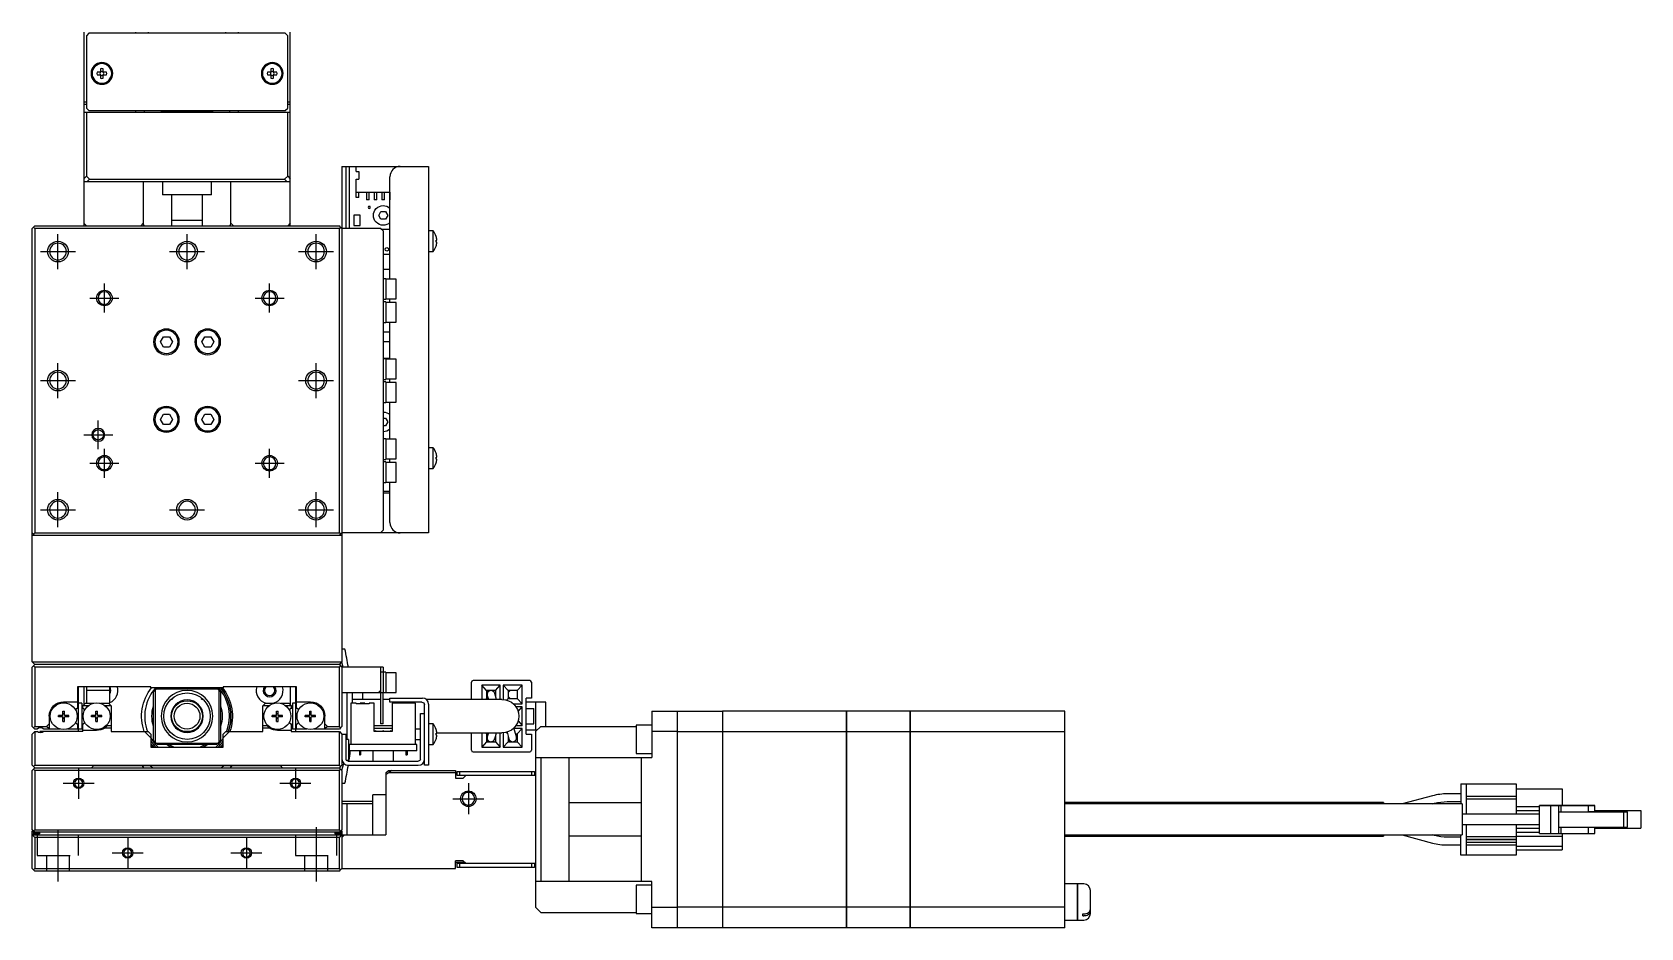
# Model space of a CAD drawing. Extents: x 0 to 1420, y -8 to 1169.
# Drawn here: x 421.8 to 733.4, y 10 to 183.5 of the extents above; entities that cross this region are included whole.
import ezdxf

# ---------------------------------------------------------------- set-up
doc = ezdxf.new("R2010")
doc.units = 0
doc.header["$LTSCALE"] = 0.5
doc.linetypes.add('CENTER', pattern=[50.8, 31.75, -6.35, 6.35, -6.35])
doc.linetypes.add('DASHED', pattern=[19.05, 12.7, -6.35])
for name, color, linetype in [('MSM_CENTER', 1, 'CENTER'), ('MSM_CONTINUOUS', 7, 'CONTINUOUS'), ('MSM_DASHED', 4, 'DASHED'), ('MSM_NARROW', 5, 'CONTINUOUS')]:
    doc.layers.add(name, color=color, linetype=linetype)

msp = doc.modelspace()

# ---------------------------------------------------------------- linework, layer by layer
at = {"layer": 'MSM_CENTER'}
for p, q in [((426.78, 137.6), (426.78, 144.4)), ((451.78, 137.6), (451.78, 144.4)), ((476.78, 137.6), (476.78, 144.4)), ((423.38, 141), (430.18, 141)), ((448.38, 141), (455.18, 141)), ((473.38, 141), (480.18, 141)), ((435.78, 129.2), (435.78, 134.8)), ((467.78, 129.2), (467.78, 134.8)), ((432.98, 132), (438.58, 132)), ((464.98, 132), (470.58, 132)), ((426.78, 112.6), (426.78, 119.4)), ((476.78, 112.6), (476.78, 119.4)), ((423.38, 116), (430.18, 116)), ((473.38, 116), (480.18, 116)), ((434.58, 102.7), (434.58, 108.3)), ((431.78, 105.5), (437.38, 105.5)), ((432.98, 100), (438.58, 100)), ((435.78, 97.2), (435.78, 102.8)), ((464.98, 100), (470.58, 100)), ((467.78, 97.2), (467.78, 102.8)), ((426.78, 87.6), (426.78, 94.4)), ((476.78, 87.6), (476.78, 94.4)), ((423.38, 91), (430.18, 91)), ((448.38, 91), (455.18, 91)), ((473.38, 91), (480.18, 91)), ((430.78, 41), (430.78, 35)), ((472.78, 41), (472.78, 35)), ((427.78, 38), (433.78, 38)), ((469.78, 38), (475.78, 38)), ((506.28, 38), (506.28, 32)), ((503.28, 35), (509.28, 35)), ((426.78, 29), (426.78, 19)), ((476.78, 29.5), (476.78, 19)), ((440.28, 27.5), (440.28, 21.5)), ((463.28, 27.5), (463.28, 21.5)), ((437.28, 24.5), (443.28, 24.5)), ((460.28, 24.5), (466.28, 24.5))]:
    msp.add_line(p, q, dxfattribs=at)
at = {"layer": 'MSM_CONTINUOUS'}
for p, q in [((431.78, 183.5), (431.78, 146)), ((432.78, 183.3), (432.28, 182.8)), ((432.28, 182.8), (432.28, 168.8)), ((470.78, 183.3), (432.78, 183.3)), ((441.78, 183.5), (441.78, 183.3)), ((444.28, 183.5), (444.28, 183.3)), ((459.28, 183.3), (459.28, 183.5)), ((461.78, 183.3), (461.78, 183.5)), ((471.28, 182.8), (470.78, 183.3)), ((471.28, 168.8), (471.28, 182.8)), ((471.78, 146), (471.78, 183.5)), ((435.04, 175.74), (434.36, 175.74)), ((434.36, 175.26), (435.04, 175.26)), ((435.04, 176.42), (435.04, 175.74)), ((435.04, 175.26), (435.04, 174.58)), ((435.52, 175.74), (435.52, 176.42)), ((436.2, 175.74), (435.52, 175.74)), ((435.52, 175.26), (436.2, 175.26)), ((435.52, 174.58), (435.52, 175.26)), ((468.04, 175.74), (467.36, 175.74)), ((467.36, 175.26), (468.04, 175.26)), ((468.04, 176.42), (468.04, 175.74)), ((468.04, 175.26), (468.04, 174.58)), ((468.52, 175.74), (468.52, 176.42)), ((469.2, 175.74), (468.52, 175.74)), ((468.52, 174.58), (468.52, 175.26)), ((468.52, 175.26), (469.2, 175.26)), ((431.78, 170), (432.28, 170)), ((432.28, 169.5), (431.78, 169.5)), ((432.28, 168.8), (432.78, 168.3)), ((432.78, 168.3), (470.78, 168.3)), ((441.78, 168.3), (441.78, 168)), ((443.53, 168), (443.53, 168.3)), ((446.78, 168.3), (446.78, 168.2)), ((456.78, 168.2), (456.78, 168.3)), ((460.03, 168.3), (460.03, 168)), ((461.78, 168), (461.78, 168.3)), ((470.78, 168.3), (471.28, 168.8)), ((471.28, 170), (471.78, 170)), ((471.78, 169.5), (471.28, 169.5)), ((431.78, 168), (471.78, 168)), ((432.28, 168), (432.28, 155.61)), ((446.78, 168.2), (456.78, 168.2)), ((446.78, 168.2), (446.98, 168)), ((456.58, 168), (456.78, 168.2)), ((471.28, 155.61), (471.28, 168)), ((481.78, 157.5), (481.78, 61.5)), ((481.78, 157.5), (498.58, 157.5)), ((482.58, 145.5), (482.58, 157.5)), ((483.28, 145.5), (483.28, 157.5)), ((484.53, 156.5), (484.53, 157.5)), ((484.53, 156.5), (485.03, 156.5)), ((485.03, 156.5), (485.03, 155)), ((498.58, 157.5), (498.58, 86.5)), ((431.78, 155.11), (432.28, 155.61)), ((471.78, 154.5), (431.78, 154.5)), ((432.28, 155.61), (432.89, 155)), ((432.89, 155), (432.39, 154.5)), ((432.89, 155), (470.67, 155)), ((443.3, 154.5), (443.3, 146.5)), ((447.03, 154.5), (447.03, 152)), ((456.53, 152), (456.53, 154.5)), ((460.27, 146.5), (460.27, 154.5)), ((470.67, 155), (471.28, 155.61)), ((471.17, 154.5), (470.67, 155)), ((471.28, 155.61), (471.78, 155.11)), ((484.53, 155), (485.03, 155)), ((484.53, 151.5), (484.53, 155)), ((491.08, 135.65), (491.08, 155.5)), ((456.53, 152), (447.03, 152)), ((448.78, 152), (448.78, 146)), ((454.78, 146), (454.78, 152)), ((484.53, 152.5), (491.08, 152.5)), ((485.03, 151.5), (484.53, 151.5)), ((485.03, 151.5), (485.03, 152.5)), ((486.53, 152.5), (486.53, 151)), ((487.03, 151), (486.53, 151)), ((487.03, 151), (487.03, 152.5)), ((488.03, 152.5), (488.03, 151)), ((488.53, 151), (488.03, 151)), ((488.53, 151), (488.53, 152.5)), ((489.53, 152.5), (489.53, 151)), ((490.03, 151), (489.53, 151)), ((490.03, 151), (490.03, 152.5)), ((491.03, 152.5), (491.03, 151)), ((491.08, 151), (491.03, 151)), ((432.28, 146), (431.78, 146.5)), ((443.3, 146.5), (442.8, 146)), ((443.48, 146), (443.3, 146.5)), ((454.78, 147), (448.78, 147)), ((460.27, 146.5), (460.09, 146)), ((460.77, 146), (460.27, 146.5)), ((471.78, 146.5), (471.28, 146)), ((484.08, 148.02), (484.08, 146.02)), ((485.33, 148.02), (484.08, 148.02)), ((485.33, 146.02), (485.33, 148.02)), ((488.92, 148), (489.35, 148.75)), ((489.35, 147.25), (488.92, 148)), ((489.35, 148.75), (490.21, 148.75)), ((490.21, 147.25), (489.35, 147.25)), ((490.21, 148.75), (490.65, 148)), ((490.65, 148), (490.21, 147.25)), ((422.28, 146), (421.78, 145.5)), ((421.78, 61.5), (421.78, 145.5)), ((422.28, 145.5), (422.03, 145.75)), ((422.28, 146), (481.28, 146)), ((481.28, 145.5), (422.28, 145.5)), ((422.28, 145.5), (422.28, 86.5)), ((481.53, 145.75), (481.28, 146)), ((481.53, 145.75), (481.28, 145.5)), ((481.28, 86.5), (481.28, 145.5)), ((481.78, 145.5), (481.53, 145.75)), ((489.28, 145.5), (481.78, 145.5)), ((484.08, 146.02), (485.33, 146.02)), ((489.78, 145), (489.28, 145.5)), ((489.44, 145.34), (491.08, 145.34)), ((489.78, 145), (489.78, 87)), ((499.48, 145), (498.58, 145)), ((499.48, 141), (499.48, 145)), ((500.04, 143.93), (500.04, 143.95)), ((491.08, 140.44), (489.78, 140.44)), ((498.58, 141), (499.48, 141)), ((500.04, 143.2), (500.17, 143.2)), ((500.04, 142.8), (500.04, 143.2)), ((500.17, 142.8), (500.04, 142.8)), ((500.04, 142.05), (500.04, 142.07)), ((491.08, 137.5), (489.78, 137.5)), ((490.28, 135.75), (489.78, 135.75)), ((490.28, 135.75), (490.28, 131.75)), ((492.28, 135.65), (490.28, 135.65)), ((492.28, 131.85), (492.28, 135.65)), ((489.78, 131.75), (490.28, 131.75)), ((490.28, 131.25), (489.78, 131.25)), ((490.28, 131.85), (492.28, 131.85)), ((490.28, 131.25), (490.28, 127.25)), ((492.28, 131.15), (490.28, 131.15)), ((491.08, 131.15), (491.08, 131.85)), ((492.28, 127.35), (492.28, 131.15)), ((489.78, 127.25), (490.28, 127.25)), ((489.78, 125.42), (491.08, 125.42)), ((490.28, 127.35), (492.28, 127.35)), ((491.08, 120.15), (491.08, 127.35)), ((446.63, 123.5), (447.2, 124.5)), ((447.2, 122.5), (446.63, 123.5)), ((447.2, 124.5), (448.36, 124.5)), ((448.36, 122.5), (447.2, 122.5)), ((448.36, 124.5), (448.94, 123.5)), ((448.94, 123.5), (448.36, 122.5)), ((454.63, 123.5), (455.2, 124.5)), ((455.2, 122.5), (454.63, 123.5)), ((455.2, 124.5), (456.36, 124.5)), ((456.36, 122.5), (455.2, 122.5)), ((456.36, 124.5), (456.94, 123.5)), ((456.94, 123.5), (456.36, 122.5)), ((491.08, 123.54), (489.78, 123.54)), ((489.78, 120.34), (491.08, 120.34)), ((490.28, 120.25), (489.78, 120.25)), ((490.28, 120.25), (490.28, 116.25)), ((492.28, 120.15), (490.28, 120.15)), ((492.28, 116.35), (492.28, 120.15)), ((489.78, 116.25), (490.28, 116.25)), ((490.28, 115.75), (489.78, 115.75)), ((490.28, 116.35), (492.28, 116.35)), ((490.28, 115.75), (490.28, 111.75)), ((492.28, 115.65), (490.28, 115.65)), ((491.08, 115.65), (491.08, 116.35)), ((492.28, 111.85), (492.28, 115.65)), ((446.63, 108.5), (447.2, 109.5)), ((447.2, 109.5), (448.36, 109.5)), ((448.36, 109.5), (448.94, 108.5)), ((454.63, 108.5), (455.2, 109.5)), ((455.2, 109.5), (456.36, 109.5)), ((456.36, 109.5), (456.94, 108.5)), ((489.78, 111.75), (490.28, 111.75)), ((490.28, 111.85), (492.28, 111.85)), ((491.08, 104.65), (491.08, 111.85)), ((447.2, 107.5), (446.63, 108.5)), ((448.36, 107.5), (447.2, 107.5)), ((448.94, 108.5), (448.36, 107.5)), ((455.2, 107.5), (454.63, 108.5)), ((456.36, 107.5), (455.2, 107.5)), ((456.94, 108.5), (456.36, 107.5)), ((489.78, 108.75), (490.21, 108.75)), ((490.21, 107.25), (489.78, 107.25)), ((490.21, 108.75), (490.65, 108)), ((490.65, 108), (490.21, 107.25)), ((490.28, 104.75), (489.78, 104.75)), ((490.28, 104.75), (490.28, 100.75)), ((492.28, 104.65), (490.28, 104.65)), ((492.28, 100.85), (492.28, 104.65)), ((499.48, 103), (498.58, 103)), ((499.48, 99), (499.48, 103)), ((489.78, 100.75), (490.28, 100.75)), ((490.28, 100.25), (489.78, 100.25)), ((490.28, 100.85), (492.28, 100.85)), ((490.28, 100.25), (490.28, 96.25)), ((492.28, 100.15), (490.28, 100.15)), ((491.08, 100.15), (491.08, 100.85)), ((492.28, 96.35), (492.28, 100.15)), ((500.04, 101.93), (500.04, 101.95)), ((500.04, 101.2), (500.17, 101.2)), ((500.04, 100.8), (500.04, 101.2)), ((500.17, 100.8), (500.04, 100.8)), ((500.04, 100.05), (500.04, 100.07)), ((498.58, 99), (499.48, 99)), ((489.78, 96.25), (490.28, 96.25)), ((491.08, 94.5), (489.78, 94.5)), ((491.08, 94.2), (489.78, 94.2)), ((490.28, 96.35), (492.28, 96.35)), ((491.08, 88.5), (491.08, 96.35)), ((421.78, 86.5), (422.03, 86.25)), ((481.78, 86), (421.78, 86)), ((422.03, 86.25), (422.28, 86.5)), ((422.03, 86.25), (422.28, 86)), ((422.28, 86.5), (481.28, 86.5)), ((481.28, 86.5), (481.53, 86.25)), ((481.28, 86), (481.53, 86.25)), ((481.53, 86.25), (481.78, 86.5)), ((498.58, 86.5), (481.78, 86.5)), ((489.28, 86.5), (489.78, 87)), ((482.35, 64), (481.78, 64)), ((421.78, 61.5), (481.78, 61.5)), ((421.78, 61.5), (422.28, 61)), ((421.78, 60.5), (422.03, 60.75)), ((421.78, 49), (421.78, 60.5)), ((422.03, 60.75), (422.28, 61)), ((422.03, 60.75), (422.28, 60.5)), ((481.28, 61), (422.28, 61)), ((422.28, 60.5), (422.28, 49)), ((481.28, 60.5), (422.28, 60.5)), ((481.28, 61), (481.78, 61.5)), ((481.28, 61), (481.78, 60.5)), ((481.28, 60.5), (481.53, 60.75)), ((481.28, 49), (481.28, 60.5)), ((482.04, 60.5), (481.76, 61.48)), ((489.78, 60.5), (481.78, 60.5)), ((481.78, 60.5), (481.78, 49)), ((489.28, 60.5), (489.28, 49.5)), ((490.28, 59.5), (489.28, 59.5)), ((489.78, 60.5), (489.78, 59.5)), ((489.78, 59.5), (489.78, 55.5)), ((490.28, 59.5), (490.28, 55.5)), ((492.28, 59.4), (490.28, 59.4)), ((492.28, 55.6), (492.28, 59.4)), ((444.78, 56.7), (430.58, 56.7)), ((430.58, 56.7), (430.58, 52.55)), ((430.78, 48), (430.78, 56.7)), ((431.78, 56.7), (431.78, 53.2)), ((432.33, 56.7), (432.33, 53.5)), ((436.83, 53.5), (436.83, 56.7)), ((444.78, 56.5), (444.78, 56.7)), ((458.78, 56.5), (444.78, 56.5)), ((445.28, 55.7), (446.08, 56.5)), ((457.78, 56.2), (445.78, 56.2)), ((457.48, 56.5), (458.28, 55.7)), ((472.98, 56.7), (458.78, 56.7)), ((458.78, 56.7), (458.78, 56.5)), ((471.78, 56.7), (471.78, 53.2)), ((472.78, 56.7), (472.78, 48)), ((472.98, 52.55), (472.98, 56.7)), ((506.88, 54.25), (506.88, 57.6)), ((518.18, 57.9), (507.18, 57.9)), ((512.43, 57), (508.88, 57)), ((508.88, 57), (508.88, 54.25)), ((509.78, 55.95), (508.88, 57)), ((511.53, 55.95), (512.43, 57)), ((512.43, 54.25), (512.43, 57)), ((513.03, 57), (513.03, 54.24)), ((516.68, 57), (513.03, 57)), ((513.98, 55.95), (513.03, 57)), ((515.73, 55.95), (516.68, 57)), ((516.68, 53.4), (516.68, 57)), ((518.48, 57.6), (518.48, 54.5)), ((427.88, 53.8), (430.58, 53.8)), ((431.38, 53.5), (430.78, 53.5)), ((431.38, 53.5), (431.38, 48.5)), ((431.58, 53), (432.08, 53.5)), ((431.58, 52.55), (431.58, 53)), ((432.62, 53), (431.58, 53)), ((432.08, 53.5), (433.57, 53.5)), ((436.83, 56), (432.33, 56)), ((435, 53.5), (436.83, 53.5)), ((437.08, 53), (435.94, 53)), ((436.58, 53.5), (437.08, 53)), ((437.08, 53), (437.08, 48)), ((445.28, 46.3), (445.28, 55.7)), ((445.58, 56), (445.58, 46)), ((448.81, 54.2), (448.62, 54.2)), ((448.81, 54.2), (449.03, 54.43)), ((448.86, 54.43), (449.03, 54.43)), ((449.03, 54.43), (449.03, 54.56)), ((449.03, 54.56), (449.03, 54.56)), ((452.85, 53.97), (452.84, 53.97)), ((454.53, 54.56), (454.53, 54.43)), ((454.53, 54.43), (454.7, 54.43)), ((454.53, 54.43), (454.76, 54.2)), ((454.95, 54.2), (454.76, 54.2)), ((457.98, 46), (457.98, 56)), ((458.28, 55.7), (458.28, 46.3)), ((466.48, 53), (466.98, 53.5)), ((466.48, 48), (466.48, 53)), ((467.62, 53), (466.48, 53)), ((466.98, 53.5), (468.57, 53.5)), ((470, 53.5), (471.48, 53.5)), ((471.98, 53), (470.94, 53)), ((471.48, 53.5), (471.98, 53)), ((471.98, 53), (471.98, 52.55)), ((472.18, 53.5), (472.18, 48.5)), ((472.78, 53.5), (472.18, 53.5)), ((472.98, 53.8), (475.68, 53.8)), ((490.28, 55.5), (481.78, 55.5)), ((482.78, 46.5), (482.78, 55.5)), ((484.53, 53.5), (483.53, 53.5)), ((483.53, 53.5), (483.53, 45.5)), ((483.78, 55.5), (483.78, 53.5)), ((489.28, 54.25), (483.78, 54.25)), ((484.53, 53.5), (484.53, 53.4)), ((487.03, 53.4), (484.53, 53.4)), ((485.33, 53.4), (485.33, 53.5)), ((486.23, 53.5), (485.33, 53.5)), ((485.71, 53.4), (485.71, 53.5)), ((485.78, 55.5), (485.78, 54.25)), ((485.86, 53.4), (485.86, 53.5)), ((486.23, 53.4), (486.23, 53.5)), ((488.03, 53.5), (487.03, 53.5)), ((487.03, 53.5), (487.03, 53.4)), ((488.03, 48), (488.03, 53.5)), ((489.28, 56), (488.78, 55.5)), ((489.78, 49.5), (489.78, 55.5)), ((491.08, 54.25), (489.78, 54.25)), ((490.28, 55.6), (492.28, 55.6)), ((491.08, 53.7), (491.08, 54.5)), ((491.08, 54.5), (497.38, 54.5)), ((497.28, 53.7), (491.08, 53.7)), ((491.53, 53.5), (491.53, 48)), ((496.03, 53.5), (491.53, 53.5)), ((496.03, 45.5), (496.03, 53.5)), ((497.78, 41.5), (497.78, 53.2)), ((512.78, 54.25), (498.11, 54.25)), ((498.58, 53.3), (498.58, 41.5)), ((509.78, 54.45), (509.61, 54.25)), ((509.78, 55.95), (509.78, 54.45)), ((511.53, 55.95), (509.78, 55.95)), ((509.78, 55.58), (510.16, 55.95)), ((510.07, 54.54), (509.78, 54.83)), ((509.78, 54.45), (510.1, 54.45)), ((509.94, 54.99), (510.16, 54.25)), ((511.72, 54.25), (511.38, 55.41)), ((511.53, 55.95), (511.53, 54.89)), ((513.98, 54.45), (513.69, 54.12)), ((515.73, 55.95), (513.98, 55.95)), ((513.98, 55.95), (513.98, 54.45)), ((513.98, 55.58), (514.36, 55.95)), ((514.36, 54.45), (513.98, 54.83)), ((513.98, 54.45), (515.73, 54.45)), ((514.97, 53.4), (516.68, 53.4)), ((515.73, 55.95), (515.73, 54.45)), ((515.73, 54.45), (516.68, 53.4)), ((518.48, 54.5), (517.48, 54.5)), ((517.48, 47.5), (517.48, 54.5)), ((521.28, 53.7), (517.48, 53.7)), ((519.37, 48.3), (519.37, 53.7)), ((521.28, 49), (521.28, 53.7)), ((425.08, 51), (425.08, 48.5)), ((426.88, 50.86), (426.88, 51.15)), ((427.68, 51.15), (426.88, 51.15)), ((427.68, 50.86), (426.88, 50.86)), ((427.41, 51.15), (427.41, 50.86)), ((427.74, 52), (428.03, 52)), ((427.74, 51.21), (427.74, 52)), ((428.03, 51.47), (427.74, 51.47)), ((427.74, 50), (427.74, 50.8)), ((428.03, 50.53), (427.74, 50.53)), ((427.74, 50), (428.03, 50)), ((428.03, 51.21), (428.03, 52)), ((428.03, 50), (428.03, 50.8)), ((428.88, 51.15), (428.09, 51.15)), ((428.88, 50.86), (428.09, 50.86)), ((428.35, 50.86), (428.35, 51.15)), ((428.88, 50.86), (428.88, 51.15)), ((430.58, 52.55), (430.29, 52.38)), ((431.58, 52.55), (431.81, 52.42)), ((431.78, 52.43), (431.78, 52.42)), ((433.28, 50.86), (433.28, 51.15)), ((434.08, 51.15), (433.28, 51.15)), ((434.08, 50.86), (433.28, 50.86)), ((433.81, 51.15), (433.81, 50.86)), ((434.14, 52), (434.43, 52)), ((434.14, 51.21), (434.14, 52)), ((434.43, 51.47), (434.14, 51.47)), ((434.14, 50), (434.14, 50.8)), ((434.43, 50.53), (434.14, 50.53)), ((434.14, 50), (434.43, 50)), ((434.43, 51.21), (434.43, 52)), ((434.43, 50), (434.43, 50.8)), ((435.28, 51.15), (434.49, 51.15)), ((435.28, 50.86), (434.49, 50.86)), ((434.75, 50.86), (434.75, 51.15)), ((435.28, 50.86), (435.28, 51.15)), ((454.58, 52.38), (454.58, 52.44)), ((454.58, 52.38), (454.65, 52.31)), ((468.28, 50.86), (468.28, 51.15)), ((469.08, 51.15), (468.28, 51.15)), ((469.08, 50.86), (468.28, 50.86)), ((468.81, 51.15), (468.81, 50.86)), ((469.14, 52), (469.43, 52)), ((469.14, 51.21), (469.14, 52)), ((469.43, 51.47), (469.14, 51.47)), ((469.14, 50), (469.14, 50.8)), ((469.43, 50.53), (469.14, 50.53)), ((469.14, 50), (469.43, 50)), ((469.43, 51.21), (469.43, 52)), ((469.43, 50), (469.43, 50.8)), ((470.28, 51.15), (469.49, 51.15)), ((470.28, 50.86), (469.49, 50.86)), ((469.75, 50.86), (469.75, 51.15)), ((470.28, 50.86), (470.28, 51.15)), ((471.76, 52.42), (471.98, 52.55)), ((471.78, 52.43), (471.78, 52.42)), ((473.28, 52.38), (472.98, 52.55)), ((474.68, 50.86), (474.68, 51.15)), ((475.48, 51.15), (474.68, 51.15)), ((475.48, 50.86), (474.68, 50.86)), ((475.21, 51.15), (475.21, 50.86)), ((475.54, 52), (475.83, 52)), ((475.54, 51.21), (475.54, 52)), ((475.83, 51.47), (475.54, 51.47)), ((475.54, 50), (475.54, 50.8)), ((475.83, 50.53), (475.54, 50.53)), ((475.54, 50), (475.83, 50)), ((475.83, 51.21), (475.83, 52)), ((475.83, 50), (475.83, 50.8)), ((476.68, 51.15), (475.89, 51.15)), ((476.68, 50.86), (475.89, 50.86)), ((476.15, 50.86), (476.15, 51.15)), ((476.68, 50.86), (476.68, 51.15)), ((478.48, 48.5), (478.48, 51)), ((496.98, 51.5), (497.78, 51.5)), ((496.98, 42.7), (496.98, 51.5)), ((516.68, 52.8), (515.49, 52.8)), ((515.9, 51.93), (516.68, 52.8)), ((515.9, 50.07), (516.68, 49.2)), ((516.68, 49.2), (516.68, 52.8)), ((517.48, 52.5), (518.98, 52.5)), ((518.98, 49.5), (518.98, 52.5)), ((541.78, 52), (541.78, 43)), ((541.78, 52), (555.48, 52)), ((546.78, 10), (546.78, 52)), ((555.48, 52), (555.48, 10)), ((555.53, 51.95), (555.48, 51.95)), ((579.48, 52), (555.53, 52)), ((555.53, 52), (555.53, 10)), ((579.48, 52), (579.48, 10)), ((579.53, 51.95), (579.48, 51.95)), ((591.78, 52), (579.53, 52)), ((579.53, 52), (579.53, 10)), ((591.78, 52), (591.78, 10)), ((591.83, 51.95), (591.78, 51.95)), ((621.78, 52), (591.83, 52)), ((591.83, 52), (591.83, 10)), ((621.78, 10), (621.78, 52)), ((422.03, 48.75), (421.78, 49)), ((421.78, 47.5), (422.28, 48)), ((421.78, 41.5), (421.78, 47.5)), ((422.28, 49), (422.03, 48.75)), ((422.28, 48.5), (422.03, 48.75)), ((422.28, 49), (424.58, 49)), ((422.72, 48.5), (422.28, 48.5)), ((422.28, 48), (422.28, 41.5)), ((422.28, 48), (422.72, 48)), ((431.58, 48), (423.28, 48)), ((423.28, 48), (423.28, 47.76)), ((427.17, 48.5), (424.04, 48.5)), ((425.08, 49.5), (424.58, 49)), ((424.58, 49), (425.08, 48.65)), ((430.58, 48.5), (428.6, 48.5)), ((430.29, 49.62), (430.58, 49.45)), ((430.58, 49.45), (430.58, 48.5)), ((431.38, 48.5), (430.78, 48.5)), ((431.81, 49.58), (431.58, 49.45)), ((431.58, 48), (431.58, 49.45)), ((434.24, 48.23), (431.58, 48.23)), ((431.78, 49.58), (431.78, 49.57)), ((437.08, 48.7), (435.8, 48.7)), ((436.36, 49.2), (437.08, 49.2)), ((437.08, 48), (444.28, 48)), ((444.78, 46.79), (443.57, 48)), ((444.28, 48), (444.78, 47.5)), ((444.78, 47.5), (444.78, 45)), ((454.65, 49.69), (454.58, 49.62)), ((454.58, 49.56), (454.58, 49.62)), ((459.99, 48), (458.78, 46.79)), ((458.78, 47.5), (459.28, 48)), ((458.78, 45), (458.78, 47.5)), ((459.28, 48), (466.48, 48)), ((466.48, 49.2), (467.2, 49.2)), ((467.77, 48.7), (466.48, 48.7)), ((471.98, 48.23), (469.33, 48.23)), ((471.98, 49.45), (471.76, 49.58)), ((471.78, 49.58), (471.78, 49.57)), ((471.98, 49.45), (471.98, 48)), ((471.98, 48), (481.28, 48)), ((472.78, 48.5), (472.18, 48.5)), ((472.98, 49.45), (473.28, 49.62)), ((472.98, 48.5), (472.98, 49.45)), ((474.97, 48.5), (472.98, 48.5)), ((481.28, 48.5), (476.4, 48.5)), ((478.98, 49), (478.48, 49.5)), ((478.48, 48.65), (478.98, 49)), ((478.98, 49), (481.28, 49)), ((481.53, 48.75), (481.28, 49)), ((481.53, 48.75), (481.28, 48.5)), ((481.28, 41.5), (481.28, 48)), ((481.28, 48), (481.78, 47.5)), ((481.78, 49), (481.53, 48.75)), ((481.78, 47.5), (482.58, 47.5)), ((481.78, 47.5), (481.78, 41.5)), ((482.58, 42.7), (482.58, 47.5)), ((488.03, 49.2), (491.53, 49.2)), ((488.03, 48.7), (491.53, 48.7)), ((491.53, 48), (488.03, 48)), ((489.78, 49.5), (489.28, 49.5)), ((496.98, 48.5), (496.03, 48.5)), ((499.48, 49.5), (498.58, 49.5)), ((499.48, 45.5), (499.48, 49.5)), ((500.04, 48.43), (500.04, 48.45)), ((500.04, 47.7), (500.17, 47.7)), ((500.04, 47.3), (500.04, 47.7)), ((500.17, 47.3), (500.04, 47.3)), ((500.17, 47.75), (512.78, 47.75)), ((506.88, 44.4), (506.88, 47.75)), ((508.88, 47.75), (508.88, 45)), ((509.78, 47.55), (509.61, 47.75)), ((510.1, 47.55), (509.78, 47.55)), ((509.78, 47.55), (509.78, 46.05)), ((509.78, 47.18), (510.07, 47.46)), ((510.16, 47.75), (509.94, 47.01)), ((511.38, 46.59), (511.72, 47.75)), ((511.53, 47.11), (511.53, 46.05)), ((512.43, 45), (512.43, 47.75)), ((513.03, 47.76), (513.03, 45)), ((513.82, 47.73), (513.69, 47.88)), ((513.77, 47.9), (514.13, 46.6)), ((513.98, 47.14), (513.98, 46.05)), ((515.58, 47), (515.1, 48.72)), ((516.68, 48.6), (515.13, 48.6)), ((515.43, 47.55), (515.73, 47.55)), ((515.49, 49.2), (516.68, 49.2)), ((515.73, 47.55), (516.68, 48.6)), ((515.73, 47.55), (515.73, 46.05)), ((516.68, 45), (516.68, 48.6)), ((517.48, 49.5), (518.98, 49.5)), ((519.58, 48.3), (517.48, 48.3)), ((517.48, 47.5), (518.48, 47.5)), ((518.48, 47.5), (518.48, 44.4)), ((520.28, 49), (519.28, 48)), ((519.28, 48), (519.28, 14)), ((520.28, 49), (538.78, 49)), ((538.78, 49.25), (538.78, 43.75)), ((541.78, 49.25), (538.78, 49.25)), ((546.78, 48), (541.78, 48)), ((555.48, 47.97), (546.78, 47.97)), ((555.53, 47.71), (555.48, 47.71)), ((579.48, 47.97), (555.53, 47.97)), ((579.53, 47.71), (579.48, 47.71)), ((591.78, 47.97), (579.53, 47.97)), ((591.83, 47.71), (591.78, 47.71)), ((621.78, 47.97), (591.83, 47.97)), ((444.78, 45), (458.78, 45)), ((446.08, 45.5), (445.28, 46.3)), ((445.78, 45.8), (457.78, 45.8)), ((457.48, 45.5), (446.08, 45.5)), ((458.28, 46.3), (457.48, 45.5)), ((483.08, 46.5), (482.58, 46.5)), ((483.08, 46.5), (483.08, 42.5)), ((483.08, 45.18), (483.28, 45.18)), ((483.28, 44.3), (483.28, 45.5)), ((496.28, 45.5), (483.28, 45.5)), ((496.28, 44.3), (483.28, 44.3)), ((485.16, 44.3), (485.16, 43.5)), ((485.41, 44.3), (485.41, 43.5)), ((487.78, 44.3), (487.78, 42.3)), ((491.78, 42.3), (491.78, 44.3)), ((494.16, 44.3), (494.16, 43.5)), ((494.41, 44.3), (494.41, 43.5)), ((496.03, 46.5), (496.98, 46.5)), ((496.28, 44.3), (496.28, 45.5)), ((498.58, 45.5), (499.48, 45.5)), ((500.04, 46.55), (500.04, 46.57)), ((507.18, 44.1), (518.18, 44.1)), ((509.78, 46.05), (508.88, 45)), ((508.88, 45), (512.43, 45)), ((510.16, 46.05), (509.78, 46.43)), ((509.78, 46.05), (511.53, 46.05)), ((511.53, 46.05), (512.43, 45)), ((513.98, 46.05), (513.03, 45)), ((513.03, 45), (516.68, 45)), ((514.36, 46.05), (513.98, 46.43)), ((513.98, 46.05), (515.73, 46.05)), ((515.73, 46.05), (516.68, 45)), ((538.78, 43.75), (541.78, 43.75)), ((422.28, 41), (421.78, 41.5)), ((421.78, 40.5), (422.03, 40.75)), ((422.28, 41.5), (422.03, 41.25)), ((422.28, 41), (422.03, 40.75)), ((422.03, 40.75), (422.28, 40.5)), ((422.28, 41.5), (481.28, 41.5)), ((422.28, 41), (481.28, 41)), ((433.63, 41.35), (433.28, 41)), ((469.93, 41.35), (433.63, 41.35)), ((470.28, 41), (469.93, 41.35)), ((481.53, 41.25), (481.28, 41.5)), ((481.53, 41.25), (481.28, 41)), ((481.53, 40.75), (481.28, 41)), ((481.28, 40.5), (481.53, 40.75)), ((481.78, 41.5), (481.53, 41.25)), ((481.53, 40.75), (481.78, 40.5)), ((481.76, 40.52), (482.14, 41.85)), ((482.64, 42.5), (483.08, 42.5)), ((482.78, 42.35), (482.78, 42.5)), ((482.98, 42.3), (496.58, 42.3)), ((482.98, 41.5), (496.58, 41.5)), ((485.16, 43.5), (485.41, 43.5)), ((494.16, 43.5), (494.41, 43.5)), ((498.58, 41.5), (497.78, 41.5)), ((519.28, 43), (541.78, 43)), ((520.28, 43), (520.28, 19)), ((525.78, 19), (525.78, 43)), ((539.78, 19), (539.78, 43)), ((421.78, 29), (421.78, 40.5)), ((481.28, 40.5), (422.28, 40.5)), ((422.28, 40.5), (422.28, 29)), ((481.28, 29), (481.28, 40.5)), ((481.78, 40.5), (481.78, 29)), ((481.78, 38), (482.35, 38)), ((490.28, 40), (490.78, 40.5)), ((490.28, 40), (490.28, 28)), ((490.89, 40), (490.28, 39.69)), ((490.78, 40.5), (503.78, 40.5)), ((491.39, 40.5), (490.89, 40)), ((503.78, 40), (490.89, 40)), ((503.78, 40.5), (503.78, 39)), ((503.78, 39), (505.28, 39)), ((504.08, 39.5), (504.08, 40.3)), ((504.08, 40.3), (519.08, 40.3)), ((519.28, 39.5), (504.08, 39.5)), ((504.58, 40.3), (504.58, 39.5)), ((505.78, 39.5), (505.28, 39)), ((518.58, 39.5), (518.58, 40.3)), ((519.08, 40.3), (519.08, 39.5)), ((698.53, 37.9), (709.23, 37.9)), ((698.53, 37.9), (698.53, 34)), ((699.53, 37.9), (699.53, 32)), ((709.23, 37.9), (709.23, 32)), ((487.78, 34.5), (481.78, 34.5)), ((487.78, 28), (487.78, 35.75)), ((490.28, 35.75), (487.78, 35.75)), ((693.02, 35.57), (687.16, 34)), ((698.53, 35.95), (695.9, 35.95)), ((695.9, 34.45), (698.53, 34.45)), ((709.23, 35.45), (699.53, 35.45)), ((709.23, 34.95), (699.53, 34.95)), ((709.23, 36.9), (718.13, 36.9)), ((718.13, 36.9), (718.13, 33.7)), ((487.78, 34), (481.78, 34)), ((482.78, 28), (482.78, 34)), ((539.78, 34.21), (525.78, 34.21)), ((683.53, 34.25), (621.78, 34.25)), ((698.78, 34), (621.78, 34)), ((683.53, 34.25), (683.53, 34)), ((692.95, 34), (693.41, 34.12)), ((698.78, 34), (698.78, 28)), ((705.16, 32), (698.78, 32)), ((705.69, 32), (698.78, 32)), ((706.42, 32), (705.16, 32)), ((705.88, 32), (705.69, 32)), ((713.78, 32), (705.88, 32)), ((713.78, 32), (706.42, 32)), ((709.23, 33.5), (713.78, 33.5)), ((709.23, 32.7), (713.78, 32.7)), ((713.78, 33.7), (721.43, 33.7)), ((714.78, 33.7), (713.78, 33.7)), ((713.78, 28.3), (713.78, 33.7)), ((724.48, 33.7), (714.78, 33.7)), ((715.98, 33.7), (717.48, 33.7)), ((721.55, 33.7), (715.98, 33.7)), ((715.98, 28.3), (715.98, 33.7)), ((717.48, 33.7), (717.98, 33.7)), ((717.48, 28.3), (717.48, 33.7)), ((717.48, 32.5), (717.98, 32.5)), ((717.48, 32.5), (730.08, 32.5)), ((717.98, 33.7), (723.23, 33.7)), ((717.98, 32.5), (717.98, 33.7)), ((717.98, 32.5), (723.23, 32.5)), ((721.43, 33.7), (721.73, 33.7)), ((721.73, 33.7), (721.55, 33.7)), ((723.23, 33.7), (723.53, 33.7)), ((723.23, 32.5), (723.23, 33.7)), ((727.91, 32.5), (723.23, 32.5)), ((723.53, 32.5), (723.23, 32.5)), ((723.53, 33.7), (724.48, 33.7)), ((724.48, 32.5), (724.48, 33.7)), ((724.48, 32.7), (733.38, 32.7)), ((724.48, 32.7), (733.38, 32.7)), ((724.48, 32.7), (733.38, 32.7)), ((727.78, 32.5), (727.91, 32.5)), ((729.28, 32.5), (727.78, 32.5)), ((730.78, 32.5), (729.28, 32.5)), ((730.08, 29.5), (730.08, 32.5)), ((730.08, 32.5), (730.78, 32.5)), ((730.78, 29.5), (730.78, 32.5)), ((733.38, 32.7), (733.38, 29.3)), ((422.28, 28.5), (421.78, 29)), ((421.78, 28.7), (421.88, 28.8)), ((421.78, 21.5), (421.78, 28.7)), ((421.78, 28.23), (423.18, 28.23)), ((421.88, 28.7), (421.88, 28.9)), ((422.28, 29), (422.03, 28.75)), ((422.18, 28.4), (422.88, 28.4)), ((422.28, 29), (481.28, 29)), ((481.28, 28.5), (422.28, 28.5)), ((423.18, 28.5), (423.18, 28.23)), ((480.38, 28.5), (480.38, 28.23)), ((481.78, 28.23), (480.38, 28.23)), ((480.68, 28.4), (481.38, 28.4)), ((481.53, 28.75), (481.28, 29)), ((481.28, 28.5), (481.78, 29)), ((481.68, 28.9), (481.68, 28.7)), ((481.68, 28.8), (481.78, 28.7)), ((481.78, 28.7), (481.78, 21.5)), ((698.78, 30), (705.16, 30)), ((699.53, 30), (699.53, 24.1)), ((705.16, 30), (706.42, 30)), ((706.42, 30), (713.78, 30)), ((709.23, 30), (709.23, 24.1)), ((709.23, 29.3), (713.78, 29.3)), ((709.23, 28.5), (713.78, 28.5)), ((713.78, 28.3), (715.98, 28.3)), ((715.98, 28.3), (717.48, 28.3)), ((717.48, 29.5), (730.08, 29.5)), ((717.48, 28.3), (717.98, 28.3)), ((717.98, 28.3), (717.98, 29.5)), ((717.98, 28.3), (723.23, 28.3)), ((718.13, 28.3), (718.13, 25.1)), ((723.23, 28.3), (723.23, 29.5)), ((723.23, 28.3), (723.53, 28.3)), ((723.53, 28.3), (724.48, 28.3)), ((724.48, 28.3), (724.48, 29.5)), ((724.48, 29.3), (733.38, 29.3)), ((730.08, 29.5), (730.78, 29.5)), ((421.78, 28), (422.28, 27.5)), ((421.78, 28), (490.28, 28)), ((481.28, 27.5), (422.28, 27.5)), ((422.28, 27.5), (422.28, 21.5)), ((481.28, 27.5), (481.78, 28)), ((481.28, 21.5), (481.28, 27.5)), ((481.78, 27.5), (482.28, 28)), ((525.78, 27.79), (539.78, 27.79)), ((621.78, 28), (698.78, 28)), ((621.78, 27.75), (683.53, 27.75)), ((683.53, 28), (683.53, 27.75)), ((687.16, 28), (693.02, 26.43)), ((693.4, 27.88), (692.95, 28)), ((698.53, 27.55), (695.9, 27.55)), ((695.9, 26.05), (698.53, 26.05)), ((698.53, 24.1), (698.53, 28)), ((709.23, 27.6), (699.53, 27.6)), ((709.23, 27.1), (699.53, 27.1)), ((709.23, 27.05), (699.53, 27.05)), ((709.23, 26.55), (699.53, 26.55)), ((709.23, 26.5), (699.53, 26.5)), ((709.23, 26), (699.53, 26)), ((709.23, 27.75), (718.13, 27.75)), ((709.23, 25.85), (718.13, 25.85)), ((709.23, 25.1), (718.13, 25.1)), ((505.28, 23), (503.78, 23)), ((503.78, 21.5), (503.78, 23)), ((503.78, 22.75), (505.53, 22.75)), ((504.08, 21.7), (504.08, 22.5)), ((504.08, 22.5), (519.28, 22.5)), ((504.58, 22.5), (504.58, 21.7)), ((505.28, 23), (505.78, 22.5)), ((518.58, 21.7), (518.58, 22.5)), ((519.08, 22.5), (519.08, 21.7)), ((709.23, 24.1), (698.53, 24.1)), ((422.03, 21.25), (421.78, 21.5)), ((422.28, 21.5), (422.03, 21.25)), ((422.03, 21.25), (422.28, 21)), ((422.28, 21.5), (481.28, 21.5)), ((481.28, 21), (422.28, 21)), ((481.53, 21.25), (481.28, 21.5)), ((481.28, 21), (481.53, 21.25)), ((481.78, 21.5), (481.53, 21.25)), ((481.78, 21.5), (503.78, 21.5)), ((519.08, 21.7), (504.08, 21.7)), ((541.78, 19), (519.28, 19)), ((541.78, 10), (541.78, 19)), ((538.78, 18.25), (538.78, 12.75)), ((541.78, 18.25), (538.78, 18.25)), ((624.28, 18.5), (621.78, 18.5)), ((624.28, 11.5), (624.28, 18.5)), ((624.33, 18.45), (624.28, 18.45)), ((625.48, 18.5), (624.33, 18.5)), ((624.33, 11.5), (624.33, 18.5)), ((626.78, 12.8), (626.78, 17.2)), ((519.28, 14), (520.28, 13)), ((520.28, 13), (538.78, 13)), ((538.78, 12.75), (541.78, 12.75)), ((541.78, 14), (546.78, 14)), ((555.48, 14.03), (546.78, 14.03)), ((555.53, 14.29), (555.48, 14.29)), ((579.48, 14.03), (555.53, 14.03)), ((579.53, 14.29), (579.48, 14.29)), ((591.78, 14.03), (579.53, 14.03)), ((591.83, 14.29), (591.78, 14.29)), ((621.78, 14.03), (591.83, 14.03)), ((625.28, 12.71), (625.48, 12.71)), ((625.28, 12.35), (625.28, 12.71)), ((555.48, 10), (541.78, 10)), ((555.53, 10.05), (555.48, 10.05)), ((579.48, 10), (555.53, 10)), ((579.53, 10.05), (579.48, 10.05)), ((591.78, 10), (579.53, 10)), ((591.83, 10.05), (591.78, 10.05)), ((621.78, 10), (591.83, 10)), ((621.78, 11.5), (624.28, 11.5)), ((624.28, 11.55), (624.33, 11.55)), ((624.33, 11.5), (625.48, 11.5)), ((625.28, 12.35), (625.48, 12.35))]:
    msp.add_line(p, q, dxfattribs=at)
at = {"layer": 'MSM_CONTINUOUS', "extrusion": (0, 0, -1)}
for centre, radius in [((-435.28, 175.5), 2.1), ((-435.28, 175.5), 1.9), ((-468.28, 175.5), 2.1), ((-468.28, 175.5), 1.9), ((-487.08, 149.56), 0.2), ((-426.78, 141), 1.62), ((-451.78, 141), 1.62), ((-476.78, 141), 1.62), ((-435.78, 132), 1.23), ((-467.78, 132), 1.23), ((-447.78, 123.5), 2.5), ((-447.78, 123.5), 2.25), ((-455.78, 123.5), 2.5), ((-455.78, 123.5), 2.25), ((-426.78, 116), 1.62), ((-476.78, 116), 1.62), ((-447.78, 108.5), 2.5), ((-447.78, 108.5), 2.25), ((-455.78, 108.5), 2.5), ((-455.78, 108.5), 2.25), ((-435.78, 100), 1.23), ((-467.78, 100), 1.23), ((-426.78, 91), 1.62), ((-451.78, 91), 1.62), ((-476.78, 91), 1.62), ((-451.78, 51), 5), ((-451.78, 51), 3.15), ((-430.78, 38), 0.783), ((-472.78, 38), 0.783), ((-506.28, 35), 1.23), ((-440.28, 24.5), 0.783), ((-463.28, 24.5), 0.783)]:
    msp.add_circle(centre, radius, dxfattribs=at)
at = {"layer": 'MSM_CONTINUOUS'}
for centre, radius in [((490.48, 141.44), 0.35), ((434.58, 105.5), 1.01), ((427.88, 51), 2.6), ((434.28, 51), 2.6), ((451.78, 51), 4.5), ((451.78, 51), 3), ((469.28, 51), 2.6), ((475.68, 51), 2.6)]:
    msp.add_circle(centre, radius, dxfattribs=at)
for centre, radius, start, end in [((435.28, 175.5), 0.95, 165.3667, 194.6333), ((435.28, 175.5), 0.365, 138.8496, 221.1504), ((435.28, 175.5), 0.95, 75.3667, 104.6333), ((435.28, 175.5), 0.365, 48.8496, 131.1504), ((435.28, 175.5), 0.365, 228.8496, 311.1504), ((435.28, 175.5), 0.95, 255.3667, 284.6333), ((435.28, 175.5), 0.365, 318.8496, 41.1504), ((435.28, 175.5), 0.95, 345.3667, 14.6333), ((468.28, 175.5), 0.95, 165.3667, 194.6333), ((468.28, 175.5), 0.365, 138.8496, 221.1504), ((468.28, 175.5), 0.95, 75.3667, 104.6333), ((468.28, 175.5), 0.365, 48.8496, 131.1504), ((468.28, 175.5), 0.365, 228.8496, 311.1504), ((468.28, 175.5), 0.95, 255.3667, 284.6333), ((468.28, 175.5), 0.365, 318.8496, 41.1504), ((468.28, 175.5), 0.95, 345.3667, 14.6333), ((493.08, 155.5), 2, 90, 180), ((496.98, 143), 3.2, 17.27, 38.6822), ((496.98, 143), 3.19, 3.5904, 16.9053), ((496.98, 143), 3.2, 321.3178, 342.73), ((496.98, 143), 3.19, 343.0947, 356.4096), ((496.98, 101), 3.2, 17.27, 38.6822), ((496.98, 101), 3.2, 321.3178, 342.73), ((496.98, 101), 3.19, 3.5904, 16.9053), ((496.98, 101), 3.19, 343.0947, 356.4096), ((493.08, 88.5), 2, 180, 270), ((423.78, 51), 60, 9.1102, 12.5133), ((435.78, 56), 2.6, 293.8188, 15.6185), ((451.78, 51), 8.2, 137.8764, 201.4601), ((451.78, 51), 8.2, 338.5399, 42.1236), ((451.78, 51), 8.5, 339.3327, 40.3202), ((467.78, 56), 2.6, 164.3815, 254.0576), ((467.78, 56), 1.02, 136.9272, 43.0728), ((467.78, 56), 2.6, 285.9424, 15.6185), ((507.18, 57.6), 0.3, 90, 180), ((518.18, 57.6), 0.3, 0, 90), ((497.38, 53.3), 1.2, 0, 90), ((510.66, 55.2), 0.75, 16.5209, 196.5209), ((431.08, 51), 1.59, 100.8931, 126.1973), ((431.2, 50.89), 1.75, 121.3783, 127.006), ((431.08, 51), 1.59, 53.8028, 79.107), ((472.48, 51), 1.59, 100.8931, 126.1973), ((472.48, 51), 1.59, 53.8028, 79.107), ((472.37, 50.89), 1.75, 52.994, 58.6217), ((423.38, 47.75), 1, 48.5904, 131.4096), ((431.2, 51.12), 1.75, 232.994, 238.6217), ((431.08, 51), 1.59, 233.8027, 259.1069), ((431.08, 51), 1.59, 280.893, 306.1972), ((434.24, 51.03), 2.8, 303.8646, 319.3236), ((469.33, 51.03), 2.8, 220.6764, 236.1354), ((472.48, 51), 1.59, 233.8027, 259.1069), ((472.48, 51), 1.59, 280.893, 306.1972), ((472.37, 51.12), 1.75, 301.3783, 307.006), ((488.28, 47.9), 0.25, 23.5782, 156.4218), ((489.78, 47.9), 0.25, 23.5782, 156.4218), ((491.28, 47.9), 0.25, 23.5782, 156.4218), ((496.98, 47.5), 3.2, 17.27, 38.6822), ((496.98, 47.5), 3.19, 3.5904, 16.9053), ((496.98, 47.5), 3.19, 343.0947, 356.4096), ((510.66, 46.8), 0.75, 163.4791, 343.4791), ((514.86, 46.8), 0.75, 195.6242, 15.6242), ((451.78, 51), 8.2, 211.3881, 227.0297), ((451.78, 51), 8.5, 214.5603, 224.9009), ((451.78, 51), 6.5, 237.7958, 247.3801), ((451.78, 51), 6.5, 292.6199, 302.2042), ((451.78, 51), 8.2, 312.9703, 328.6119), ((451.78, 51), 8.5, 315.0991, 325.4397), ((423.78, 51), 60, 351.6627, 353.5886), ((496.98, 47.5), 3.2, 321.3178, 342.73), ((507.18, 44.4), 0.3, 180, 270), ((518.18, 44.4), 0.3, 270, 0), ((451.78, 51), 13, 227.9284, 230.2849), ((451.78, 51), 13, 309.7151, 312.0716), ((482.98, 42.7), 1.2, 180, 270), ((423.78, 51), 60, 347.4867, 350.8898), ((496.58, 42.7), 1.2, 270, 0), ((695.9, 24.8), 11.15, 89.9911, 105.0006), ((422.18, 28.7), 0.3, 180, 270), ((422.88, 28.7), 0.3, 270, 318.1897), ((480.68, 28.7), 0.3, 221.8103, 270), ((481.38, 28.7), 0.3, 270, 0), ((695.9, 37.2), 11.15, 255.0015, 270.0068), ((625.48, 17.2), 1.3, 0, 90), ((625.5, 14.32), 1.61, 269.2584, 304.7863), ((625.48, 12.8), 1.3, 270, 360), ((625.5, 14.02), 1.66, 269.4455, 299.7231), ((625.89, 13.35), 0.891, 298.7486, 355.0367), ((625.97, 13.67), 0.809, 303.6126, 357.2927)]:
    msp.add_arc(centre, radius, start, end, dxfattribs=at)
at = {"layer": 'MSM_CONTINUOUS', "extrusion": (0, 0, -1)}
for centre, radius, start, end in [((-489.78, 148), 1.9, 226.8264, 133.1735), ((-489.78, 108), 1.9, 90, 133.1736), ((-489.78, 108), 1.9, 226.8264, 270), ((-451.78, 51), 8.8, 340.0677, 38.6822), ((-451.78, 51), 8.5, 139.6798, 200.6673), ((-451.78, 51), 8.8, 141.3178, 199.9323), ((-427.88, 51), 2.8, 0, 90), ((-451.78, 51), 6.8, 342.9174, 17.0826), ((-451.78, 51), 6.8, 162.9174, 197.0826), ((-475.68, 51), 2.8, 90, 180), ((-497.28, 53.2), 0.5, 90, 180), ((-512.78, 51), 3.25, 90, 270), ((-427.68, 51.21), 0.06, 180, 270), ((-427.68, 50.8), 0.06, 90, 180), ((-428.09, 51.21), 0.06, 270, 0), ((-428.09, 50.8), 0.06, 0, 90), ((-430.97, 50.89), 1.75, 118.6217, 127.006), ((-434.08, 51.21), 0.06, 180, 270), ((-434.08, 50.8), 0.06, 90, 180), ((-434.49, 51.21), 0.06, 270, 0), ((-434.49, 50.8), 0.06, 0, 90), ((-469.08, 51.21), 0.06, 180, 270), ((-469.08, 50.8), 0.06, 90, 180), ((-469.49, 51.21), 0.06, 270, 0), ((-469.49, 50.8), 0.06, 0, 90), ((-472.6, 50.89), 1.75, 52.994, 61.3783), ((-475.48, 51.21), 0.06, 180, 270), ((-475.48, 50.8), 0.06, 90, 180), ((-475.89, 51.21), 0.06, 270, 0), ((-475.89, 50.8), 0.06, 0, 90), ((-423.38, 48.75), 1, 228.5904, 311.4096), ((-430.97, 51.12), 1.75, 232.994, 241.3783), ((-434.24, 51.03), 2.8, 236.1354, 270), ((-469.33, 51.03), 2.8, 270, 303.8646), ((-472.6, 51.12), 1.75, 298.6217, 307.006), ((-451.78, 51), 8.8, 317.0141, 322.6982), ((-451.78, 51), 9, 318.1897, 321.0576), ((-451.78, 51), 6.8, 298.0725, 306.0189), ((-451.78, 51), 6.8, 233.9811, 241.9275), ((-451.78, 51), 8.8, 217.3018, 222.9859), ((-451.78, 51), 9, 218.9424, 221.8103), ((-451.78, 51), 12, 303.5573, 306.4702), ((-451.78, 51), 12, 233.5298, 236.4427), ((-482.98, 42.7), 0.4, 270, 360), ((-496.58, 42.7), 0.4, 180, 270), ((-695.9, 24.8), 9.65, 75.0035, 90.008), ((-695.9, 37.2), 9.65, 269.9899, 284.9986)]:
    msp.add_arc(centre, radius, start, end, dxfattribs=at)
at = {"layer": 'MSM_DASHED'}
for p, q in [((422.78, 28), (422.78, 24)), ((430.78, 24), (430.78, 28)), ((472.78, 28), (472.78, 24)), ((480.78, 24), (480.78, 28)), ((422.78, 24), (430.78, 24)), ((424.53, 24), (424.53, 21)), ((429.03, 21), (429.03, 24)), ((472.78, 24), (480.78, 24)), ((474.53, 24), (474.53, 21)), ((479.03, 21), (479.03, 24))]:
    msp.add_line(p, q, dxfattribs=at)
at = {"layer": 'MSM_NARROW'}
msp.add_line((449.03, 54.56), (449.03, 54.56), dxfattribs=at)
for centre, radius in [((426.78, 141), 2), ((451.78, 141), 2), ((476.78, 141), 2), ((435.78, 132), 1.5), ((467.78, 132), 1.5), ((426.78, 116), 2), ((476.78, 116), 2), ((435.78, 100), 1.5), ((467.78, 100), 1.5), ((426.78, 91), 2), ((451.78, 91), 2), ((476.78, 91), 2), ((451.78, 51), 2.5), ((430.78, 38), 1), ((472.78, 38), 1), ((506.28, 35), 1.5), ((440.28, 24.5), 1), ((463.28, 24.5), 1)]:
    msp.add_circle(centre, radius, dxfattribs=at)
at = {"layer": 'MSM_NARROW', "extrusion": (0, 0, -1)}
msp.add_circle((-434.58, 105.5), 1.25, dxfattribs=at)
at = {"layer": 'MSM_NARROW'}
for centre, start, end in [((435.78, 56), 327.1401, 32.8599), ((467.78, 56), 145.9442, 34.0558)]:
    msp.add_arc(centre, 1.25, start, end, dxfattribs=at)

doc.saveas('drawing.dxf')
